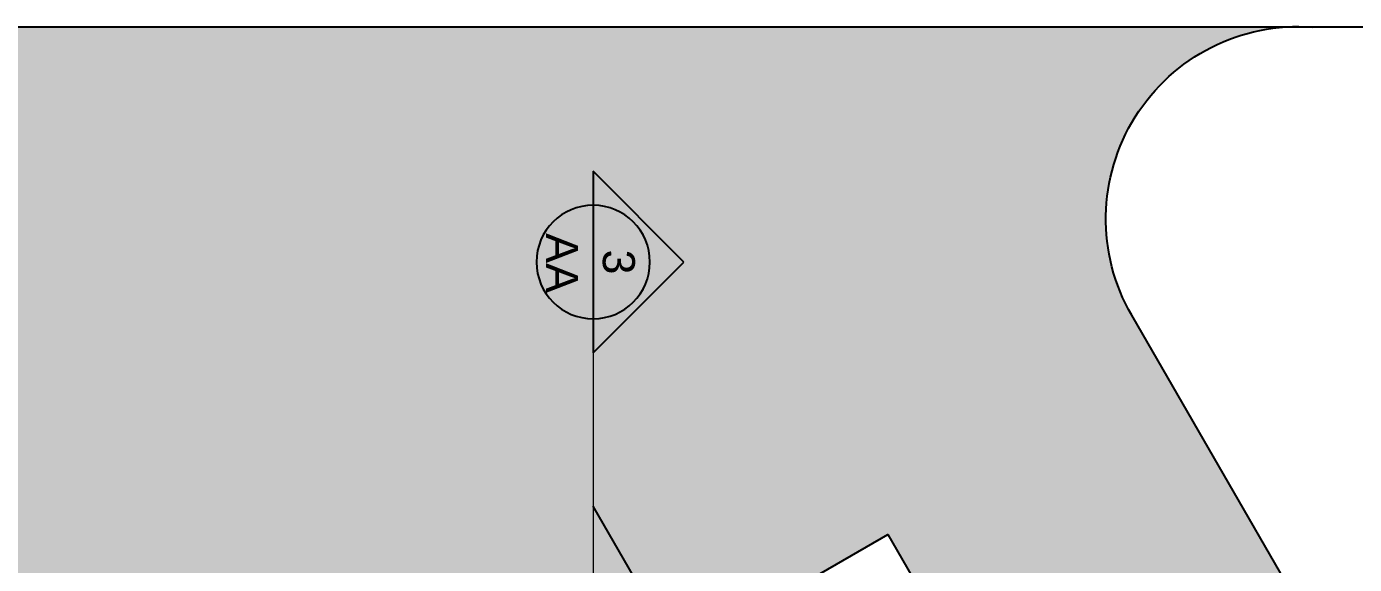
# Model space of a CAD drawing. Header units: metres. Extents: x 97 to 197, y 104 to 205.
# Drawn here: x 102.475 to 106.617, y 126.145 to 127.822 of the extents above; entities that cross this region are included whole.
import ezdxf
from ezdxf.enums import TextEntityAlignment as Align

# ---------------------------------------------------------------- set-up
doc = ezdxf.new("R2010")
doc.units = ezdxf.units.M
for name, pattern in [('ACAD_ISO10W100', [18, 12, -3, 0, -3]), ('CENTER', [50.8, 31.75, -6.35, 6.35, -6.35]), ('DASHDOT', [1, 0.5, -0.25, 0, -0.25]), ('HIDDEN', [0.375, 0.25, -0.125])]:
    doc.linetypes.add(name, pattern=pattern)
for name, color, linetype in [('16-EIXOS', 253, 'ACAD_ISO10W100'), ('18-HATCH', 1, 'Continuous'), ('5-PISO', 1, 'Continuous'), ('7-PISO_INF', 253, 'Continuous')]:
    doc.layers.add(name, color=color, linetype=linetype)
for name, color, linetype, lineweight in [('CORTE', 2, 'CENTER', 9), ('LINHA DE CORTE', 2, 'DASHDOT', 25), ('SIMBOLO CORTE', 2, 'Continuous', 25)]:
    doc.layers.add(name, color=color, linetype=linetype, lineweight=lineweight)
doc.styles.get("Standard").update_dxf_attribs({"font": 'arial.ttf', "height": 2.5})

# ---------------------------------------------------------------- blocks, each defined once
blk = doc.blocks.new('SIMBOLO DE CORTE ARRUMADO')
at = {"layer": 'SIMBOLO CORTE'}
h = blk.add_hatch(color=256, dxfattribs=at)
h.dxf.hatch_style = 1
h.paths.add_polyline_path([(0.283, 0.283), (0, 0), (0.1059, 0, -1), (0.46, 0), (0.5659, 0)])
at = {"layer": 'LINHA DE CORTE'}
blk.add_line((0.283, 0.283), (0.283, 0.283), dxfattribs=at)
at = {"layer": 'SIMBOLO CORTE'}
for p, q in [((0, 0), (0.283, 0.283)), ((0.283, 0.283), (0.5659, 0)), ((0.5659, 0), (0, 0))]:
    blk.add_line(p, q, dxfattribs=at)
blk.add_circle((0.283, 0), 0.177, dxfattribs=at)
for p in [(0.283, 0), (0.283, -0.177)]:
    blk.add_attdef('PRANCHA', text='', height=0.1, dxfattribs=at).set_placement(p, align=Align.BOTTOM_CENTER)

msp = doc.modelspace()

# ---------------------------------------------------------------- hatches: boundary and pattern name
at = {"layer": '18-HATCH', "transparency": 33554508}
h = msp.add_hatch(color=254, dxfattribs=at)
h.dxf.hatch_style = 1
h.paths.add_polyline_path([(105.1615, 126.239), (108.1623, 121.0416, -0.453693), (108.0629, 120.5397, 0.414214), (107.9385, 120.0752), (108.046, 119.889), (109.6648, 120.0306, -1.041113), (110.6255, 120.1147), (110.7998, 118.1223, 1), (112.2941, 118.253), (112.0382, 121.1774, 0.35724), (111.5434, 121.7512, -0.464806), (108.944, 122.472, -0.267949), (108.2647, 122.8641), (105.9221, 126.9217, -0.553373), (106.3982, 127.8201), (99.5639, 127.8201), (101.7663, 124.2788)])

# ---------------------------------------------------------------- linework, layer by layer
at = {"layer": '16-EIXOS'}
msp.add_line((108.3689, 119.1797), (104.2424, 126.3271), dxfattribs=at)
at = {"layer": '5-PISO', "ltscale": 0.02}
msp.add_lwpolyline([(108.944, 122.472, -0.267949), (108.2647, 122.8641), (105.9221, 126.9217, -0.601836), (106.4853, 127.8201), (106.4853, 127.8201), (99.5639, 127.8201), (101.7663, 124.2788), (105.1615, 126.239), (108.1623, 121.0416, -0.453693), (108.0629, 120.5397, 0.414214), (107.9385, 120.0752), (108.046, 119.889), (109.6648, 120.0306, -1.041113), (110.6255, 120.1147), (110.7998, 118.1223, 1), (112.2941, 118.253), (112.0382, 121.1774, 0.35724), (111.5434, 121.7512)], format="xyb", dxfattribs=at)
at = {"layer": '7-PISO_INF'}
msp.add_lwpolyline([(99.5639, 127.8201), (99.5639, 123.0072), (99.5639, 113.0755, 0.426655), (104.3095, 108.1035), (114.076, 108.1035), (114.076, 127.8201)], format="xyb", close=True, dxfattribs=at)
at = {"layer": 'CORTE', "transparency": 33554687}
msp.add_line((104.2424, 126.9108), (104.2424, 122.1594), dxfattribs=at)

# ---------------------------------------------------------------- block references
ref = msp.add_blockref('SIMBOLO DE CORTE ARRUMADO', (104.2424, 126.8048), dxfattribs=dict(at, xscale=-1, rotation=270.0000000000013))
ref.add_attrib('PRANCHA', 'AA', dxfattribs={"layer": 'SIMBOLO CORTE', "linetype": 'HIDDEN', "height": 0.1, "rotation": 270}).set_placement((104.0654, 127.0845), align=Align.BOTTOM_CENTER)
ref.add_attrib('PRANCHA', '3', dxfattribs={"layer": 'SIMBOLO CORTE', "height": 0.1, "rotation": 270}).set_placement((104.2424, 127.0878), align=Align.BOTTOM_CENTER)

doc.saveas('drawing.dxf')
